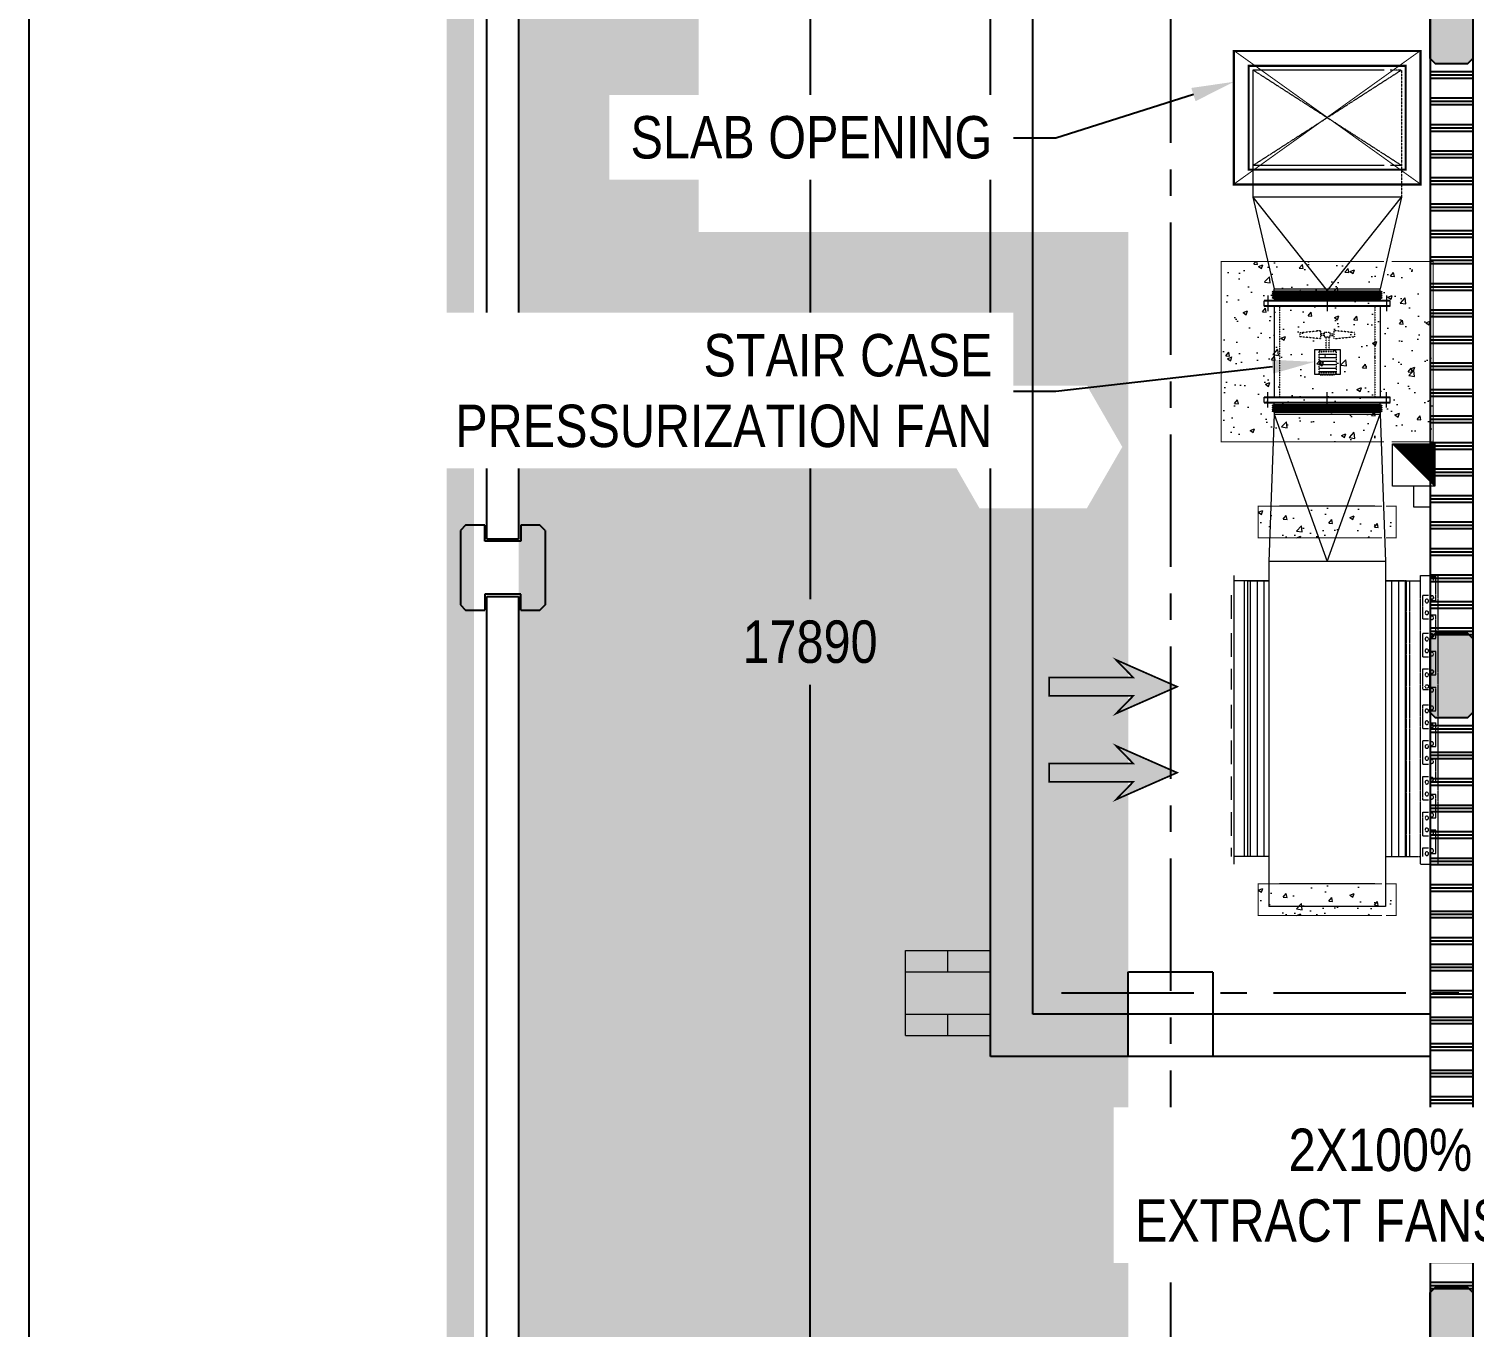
# Model space of a CAD drawing. Header units: metres. Extents: x 841183 to 1048542, y 259326 to 317714.
# Drawn here: x 992666 to 999481, y 299606 to 305730 of the extents above; entities that cross this region are included whole.
import ezdxf
from ezdxf import colors
from ezdxf.entities.mleader import LeaderData, LeaderLine
from ezdxf.enums import TextEntityAlignment as Align
from ezdxf.math import Vec2, Vec3

# ---------------------------------------------------------------- set-up
doc = ezdxf.new("R2010")
doc.units = ezdxf.units.M
doc.header["$PDMODE"] = 34
for name, pattern in [('( Hidden )', [0.375, 0.25, -0.125]), ('1', [0, 0, 0]), ('HIDDEN', [0.375, 0.25, -0.125]), ('HIDDEN2', [0.1875, 0.125, -0.0625]), ('VILLA AXIS$0$CENTER', [2, 1.25, -0.25, 0.25, -0.25])]:
    doc.linetypes.add(name, pattern=pattern)
for name, color, linetype, lineweight in [('0_ ISOLATOR', 142, 'Continuous', 0), ('0_ARROW', 20, 'Continuous', 0), ('0_FA DUCT', 130, 'Continuous', 0), ('0_FLEXIBLE DUCT', 252, 'Continuous', 0), ('0_FOUNDATION', 7, 'Continuous', 0), ('0_HVAC EQUIPMENT', 142, 'Continuous', 0), ('0_HVAC-OPENING', 126, 'Continuous', 0), ('0_PRESSURIZATION  DUCT', 76, '1', 0), ('0_SANDTRAP LOUVER', 252, '1', 0), ('TIP - WALL2', 8, 'Continuous', 5)]:
    doc.layers.add(name, color=color, linetype=linetype, lineweight=lineweight)
for name, color, linetype, transparency in [('A-AXIS DIMENSION', 252, 'Continuous', 0.6), ('A-REFLECT DOWN', 252, 'Continuous', 0.6), ('G-HATCH', 253, 'Continuous', 0.6)]:
    doc.layers.add(name, color=color, linetype=linetype, transparency=transparency)
for name, color, linetype in [('A-AXIS LINE', 253, 'Continuous'), ('A-WALL-1', 252, 'Continuous'), ('F-PLOT LIMITS - Zoom', 1, 'Continuous'), ('G-COL', 252, 'Continuous'), ('INTEC -CLUSTRA', 8, 'Continuous'), ('INTEC -HATCH-WALL', 252, 'Continuous'), ('PRE CAST WALL', 252, 'Continuous')]:
    doc.layers.add(name, color=color, linetype=linetype)
doc.styles.add('romans', font='romans.shx', dxfattribs={"width": 0.85})
doc.styles.get("Standard").update_dxf_attribs({"font": 'ARIALN.TTF'})
doc.dimstyles.new('DIM-100', dxfattribs={"dimtxt": 200, "dimasz": 100, "dimexe": 50, "dimexo": 75, "dimgap": 50, "dimtad": 1, "dimdec": 0, "dimrnd": 5, "dimzin": 9, "dimdsep": 46, "dimtxsty": 'romans', "dimblk1": 'D-oblique', "dimblk2": 'D-oblique', "dimsah": 1, "dimcen": 100, "dimdle": 100, "dimclrd": 256, "dimclre": 256, "dimclrt": 131, "dimadec": 0, "dimazin": 0, "dimtfac": 1, "dimtdec": 0, "dimtofl": 0, "dimtmove": 2, "dimatfit": 3, "dimldrblk": 'OBLIQUE', "dimfxl": 100, "dimfxlon": 1, "dimtfillclr": 256, "dimtolj": 1, "dimtzin": 0, "dimarcsym": 0})
doc.dimstyles.get("Standard").update_dxf_attribs({"dimtxt": 200, "dimasz": 150, "dimexe": 150, "dimexo": 150, "dimgap": 100, "dimtad": 0, "dimtih": 1, "dimtoh": 1, "dimdec": 0, "dimzin": 0, "dimdsep": 46, "dimtxsty": 'Standard', "dimcen": 0.09, "dimadec": 0, "dimazin": 0, "dimtfac": 1, "dimtdec": 0, "dimtofl": 0, "dimtmove": 0, "dimatfit": 3, "dimfxl": 1, "dimtolj": 1, "dimtzin": 0, "dimarcsym": 0})

# ---------------------------------------------------------------- blocks, each defined once
blk = doc.blocks.new('*D103')
at = {"color": 0, "lineweight": -2, "transparency": 16777216}
for p, q in [((999324.9, 311783.9), (996199.6, 311783.9)), ((996349.6, 311633.9), (996349.6, 303040)), ((996349.6, 294042), (996349.6, 302635.8)), ((999326.2, 293892), (996199.6, 293892))]:
    blk.add_line(p, q, dxfattribs=at)
at = {"color": 0, "transparency": 16777216}
for points in [[(996324.6, 311633.9), (996374.6, 311633.9), (996349.6, 311783.9)], [(996324.6, 294042), (996374.6, 294042), (996349.6, 293892)]]:
    blk.add_solid(points, dxfattribs=at)
at = {"layer": 'Defpoints', "color": 0, "transparency": 16777216}
for p in [(999474.9, 311783.9, -68.1), (996349.6, 293892), (999476.2, 293892, 43.7)]:
    blk.add_point(p, dxfattribs=at)
at = {"color": 0, "transparency": 16777216, "insert": (996349.6, 302837.9), "char_height": 200, "attachment_point": 5}
blk.add_mtext('\\A1;17890', dxfattribs=at)
blk = doc.blocks.new('A$C51a5b08a')
at = {"layer": 'G-HATCH'}
h = blk.add_hatch(color=256, dxfattribs=at)
h.dxf.hatch_style = 1
h.paths.add_polyline_path([(-38800.6, -5719.5), (-38825.6, -5744.5), (-38825.6, -6094.5), (-38800.6, -6119.5), (-38650.6, -6119.5), (-38625.6, -6094.5), (-38625.6, -5744.5), (-38650.6, -5719.5)])
h = blk.add_hatch(color=256, dxfattribs=at)
h.dxf.hatch_style = 1
h.paths.add_polyline_path([(-38800.6, -8804.5), (-38825.6, -8829.5), (-38825.6, -9179.5), (-38800.6, -9204.5), (-38650.6, -9204.5), (-38625.6, -9179.5), (-38625.6, -8829.5), (-38650.6, -8804.5)])
h = blk.add_hatch(color=256, dxfattribs=at)
h.dxf.hatch_style = 1
h.paths.add_polyline_path([(-38800.6, -11889.5), (-38825.6, -11914.5), (-38825.6, -12264.5), (-38800.6, -12289.5), (-38650.6, -12289.5), (-38625.6, -12264.5), (-38625.6, -11914.5), (-38650.6, -11889.5)])
at = {"layer": 'INTEC -HATCH-WALL'}
h = blk.add_hatch(dxfattribs=at)
h.set_pattern_fill('PLAST', color=256, scale=500, angle=180, style=0)
h.set_pattern_definition([(180, (-94878.55, 278.69), (-2e-14, -125), []), (180, (-94878.55, 263.07), (-2e-14, -125), []), (180, (-94878.55, 247.44), (-2e-14, -125), [])])
h.paths.add_polyline_path([(-38625.6, -8829.5), (-38825.6, -8829.5), (-38825.6, -6144.5), (-38625.6, -6144.5)])
h = blk.add_hatch(dxfattribs=at)
h.set_pattern_fill('PLAST', color=256, scale=500, angle=180, style=0)
h.set_pattern_definition([(180, (-94878.55, -2806.31), (-2e-14, -125), []), (180, (-94878.55, -2821.93), (-2e-14, -125), []), (180, (-94878.55, -2837.56), (-2e-14, -125), [])])
h.paths.add_polyline_path([(-38625.6, -11914.5), (-38825.6, -11914.5), (-38825.6, -9229.5), (-38625.6, -9229.5)])
at = {"layer": 'A-AXIS LINE', "linetype": 'VILLA AXIS$0$CENTER', "ltscale": 500}
for p, q in [((-40050.6, 5133.1, -106.5), (-40050.6, -22178.3, -125.6)), ((-40565.7, -10501.7, -193.6), (9544.5, -10501.7, -80))]:
    blk.add_line(p, q, dxfattribs=at)
at = {"layer": 'A-WALL-1'}
for p, q in [((-40900.6, -10801.7, -106.5), (-40900.6, -3651.7, -106.5)), ((-38625.6, -3650, -106.5), (-38625.6, -22581.7, -106.5)), ((-40700.6, -10601.7, -106.5), (-40700.6, -3851.7, -106.5)), ((-38825.6, -3851.7, -106.5), (-38825.6, -22781.7, -106.5)), ((-40900.6, -10801.7, -106.5), (-40900.6, -9195.6, -106.5)), ((-40700.6, -10601.7, -106.5), (-40700.6, -9395.6, -106.5)), ((-38825.6, -10601.7, -106.5), (-40700.6, -10601.7, -106.5)), ((-38825.6, -10801.7, -106.5), (-40900.6, -10801.7, -106.5))]:
    blk.add_line(p, q, dxfattribs=at)
at = {"layer": 'A-WALL-1', "linetype": 'Continuous'}
for points, elevation in [([(-38825.6, -6094.5), (-38825.6, -5744.5), (-38800.6, -5719.5), (-38650.6, -5719.5), (-38625.6, -5744.5), (-38625.6, -6094.5), (-38650.6, -6119.5), (-38800.6, -6119.5)], -82.7), ([(-38825.6, -9179.5), (-38825.6, -8829.5), (-38800.6, -8804.5), (-38650.6, -8804.5), (-38625.6, -8829.5), (-38625.6, -9179.5), (-38650.6, -9204.5), (-38800.6, -9204.5)], -82.7), ([(-38825.6, -12264.5), (-38825.6, -11914.5), (-38800.6, -11889.5), (-38650.6, -11889.5), (-38625.6, -11914.5), (-38625.6, -12264.5), (-38650.6, -12289.5), (-38800.6, -12289.5)], -106.5)]:
    blk.add_lwpolyline(points, close=True, dxfattribs=dict(at, elevation=elevation))
at = {"layer": 'G-COL', "color": 8, "linetype": 'HIDDEN2', "ltscale": 6, "elevation": -106.5}
blk.add_lwpolyline([(-40250.6, -10401.7), (-39850.6, -10401.7), (-39850.6, -10801.7), (-40250.6, -10801.7)], close=True, dxfattribs=at)
at = {"layer": 'INTEC -CLUSTRA'}
for p, q in [((-38825.6, -6094.5, -82.7), (-38825.6, -8829.5, -82.7)), ((-38625.6, -6094.5, -82.7), (-38625.6, -8829.5, -82.7)), ((-38825.6, -9179.5, -82.7), (-38825.6, -11914.5, -82.7)), ((-38625.6, -9179.5, -82.7), (-38625.6, -11914.5, -82.7))]:
    blk.add_line(p, q, dxfattribs=at)
at = {"layer": 'TIP - WALL2'}
for p, q in [((-41300.6, -10301.7, -106.5), (-40900.6, -10301.7, -106.5)), ((-41300.6, -10401.7, -106.5), (-41300.6, -10301.7, -106.5)), ((-41100.6, -10401.7, -106.5), (-41100.6, -10301.7, -106.5)), ((-41300.6, -10401.7, -106.5), (-40900.6, -10401.7, -106.5)), ((-41300.6, -10601.7, -106.5), (-41300.6, -10401.7, -106.5)), ((-41300.6, -10601.7, -106.5), (-40900.6, -10601.7, -106.5)), ((-41300.6, -10701.7, -106.5), (-41300.6, -10601.7, -106.5)), ((-41100.6, -10701.7, -106.5), (-41100.6, -10601.7, -106.5)), ((-41300.6, -10701.7, -106.5), (-40900.6, -10701.7, -106.5))]:
    blk.add_line(p, q, dxfattribs=at)
at = {"color": 252, "style": 'romans', "width": 0.8}
blk.add_attdef('RD01', text='', height=225, dxfattribs=at).set_placement((-31176.6, -17501.4, -38.4), align=Align.MIDDLE_CENTER)
blk = doc.blocks.new('0_ISOLATOR')
at = {"layer": '0_ ISOLATOR'}
h = blk.add_hatch(dxfattribs=at)
h.set_pattern_fill('ANSI31')
h.set_pattern_definition([(45, (0, 0), (-0.08838835, 0.08838835), [])])
h.paths.add_polyline_path([(-100, 100), (100, -100), (100, 100)])
at = {"layer": '0_ ISOLATOR', "color": 7}
for p, q in [((-198, 0), (-198, 83)), ((-100, 100), (100, -100)), ((-100, 0), (-198, 0))]:
    blk.add_line(p, q, dxfattribs=at)
blk.add_lwpolyline([(-100, -100), (100, -100), (100, 100), (-100, 100)], close=True, dxfattribs=at)
blk = doc.blocks.new('*U138')
at = {"layer": '0_FLEXIBLE DUCT'}
for p, q in [((-397, 125), (-422, 112)), ((-397, 100), (-422, 112)), ((978, 112), (-422, 112)), ((-397, 100), (-422, 88)), ((-397, 75), (-422, 88)), ((978, 88), (-422, 88)), ((-397, 75), (-422, 62)), ((-397, 50), (-422, 62)), ((978, 62), (-422, 62)), ((-397, 50), (-422, 38)), ((-397, 25), (-422, 38)), ((978, 38), (-422, 38)), ((-397, 125), (-397, 150)), ((953, 150), (-397, 150)), ((953, 125), (-397, 125)), ((953, 100), (-397, 100)), ((953, 75), (-397, 75)), ((953, 50), (-397, 50)), ((953, 25), (-397, 25)), ((-397, 25), (-397, 0)), ((953, 0), (-397, 0)), ((953, 125), (953, 150)), ((953, 125), (978, 112)), ((953, 100), (978, 112)), ((953, 100), (978, 88)), ((953, 75), (978, 88)), ((953, 75), (978, 62)), ((953, 50), (978, 62)), ((953, 50), (978, 38)), ((953, 25), (978, 38)), ((953, 25), (953, 0))]:
    blk.add_line(p, q, dxfattribs=at)
blk = doc.blocks.new('SPF-01 & 02')
at = {"layer": '0_HVAC EQUIPMENT', "linetype": 'HIDDEN2', "ltscale": 0.5, "extrusion": (0, 0, -1)}
h = blk.add_hatch(dxfattribs=at)
h.set_pattern_fill('LINE', color=8, scale=146.799207, angle=-90, style=0)
h.set_pattern_definition([(180, (-548345.984, -1854222.005), (-7e-15, 16.51491084), [])])
h.paths.add_polyline_path([(38.1, -241.5), (-41.7, -241.5), (-41.7, -339.8), (38.1, -339.8)])
at = {"layer": '0_HVAC EQUIPMENT', "lineweight": -3, "extrusion": (0, 0, -1)}
for p, q in [((297.5, 0), (-297.5, 0)), ((297.5, -25), (-297.5, -25)), ((-297.5, -455), (297.5, -455)), ((-297.5, -480), (297.5, -480))]:
    blk.add_line(p, q, dxfattribs=at)
at = {"layer": '0_HVAC EQUIPMENT', "color": 8}
for p, q in [((-280, 24.3), (-280, -48.7)), ((0, 24.3), (0, -48.7)), ((280, 24.3), (280, -48.7)), ((-280, -504.3), (-280, -431.3)), ((0, -504.3), (0, -431.3)), ((280, -504.3), (280, -431.3))]:
    blk.add_line(p, q, dxfattribs=at)
at = {"layer": '0_HVAC EQUIPMENT'}
for p, q in [((297.5, -25), (297.5, 0)), ((-297.5, -25), (-297.5, 0)), ((-250, -25), (-250, -455)), ((250, -25), (250, -455)), ((-297.5, -480), (-297.5, -455)), ((297.5, -480), (297.5, -455))]:
    blk.add_line(p, q, dxfattribs=at)
at = {"layer": '0_HVAC EQUIPMENT', "color": 8, "linetype": 'HIDDEN2', "ltscale": 0.6}
for p, q in [((-225, -25), (-225, -455)), ((225, -25), (225, -455))]:
    blk.add_line(p, q, dxfattribs=at)
at = {"layer": '0_HVAC EQUIPMENT', "color": 8, "linetype": 'HIDDEN2', "ltscale": 0.6, "extrusion": (0, 0, -1)}
for p, q in [((-128.8, -150.4), (-32, -140.8)), ((-128.8, -150.4), (-128.8, -169.5)), ((-32, -179.1), (-128.8, -169.5)), ((-32, -140.8), (-32, -179.1)), ((-14.7, -156.5), (-32, -156.5)), ((-14.7, -163.4), (-32, -163.4)), ((-14.7, -150.1), (-14.7, -169.8)), ((14.7, -150.1), (-14.7, -150.1)), ((-14.7, -169.8), (14.7, -169.8)), ((-5.3, -231), (-5.3, -169.8)), ((8.9, -231), (8.9, -169.8)), ((14.7, -169.8), (14.7, -150.1)), ((14.7, -156.5), (32, -156.5)), ((14.7, -163.4), (32, -163.4)), ((128.7, -150.4), (32, -140.8)), ((32, -140.8), (32, -179.1)), ((32, -179.1), (128.7, -169.5)), ((128.7, -150.4), (128.7, -169.5)), ((41.7, -241.5), (-38.1, -241.5)), ((41.7, -339.8), (-38.1, -339.8))]:
    blk.add_line(p, q, dxfattribs=at)
at = {"layer": '0_HVAC EQUIPMENT', "color": 8, "linetype": 'HIDDEN2', "ltscale": 0.5, "extrusion": (0, 0, -1)}
for p, q in [((-38.1, -339.8), (-38.1, -241.5)), ((-27.6, -231), (31.2, -231)), ((41.7, -241.5), (41.7, -339.8)), ((31.2, -350.3), (-27.6, -350.3))]:
    blk.add_line(p, q, dxfattribs=at)
at = {"layer": '0_HVAC EQUIPMENT', "color": 7}
blk.add_lwpolyline([(-59.4, -230.8), (-59.4, -345.8), (63.1, -345.8), (63.1, -230.8)], close=True, dxfattribs=at)
at = {"layer": '0_HVAC EQUIPMENT', "color": 8, "linetype": 'HIDDEN2', "ltscale": 0.5, "extrusion": (0, 0, -1)}
for centre, major_axis, start_param, end_param in [((-27.6, -241.5), (-7.42, 7.42), 5.497787, 7.068583), ((31.2, -241.5), (7.42, 7.42), -0.785398, 0.785398), ((-27.6, -339.8), (7.42, 7.42), 2.356194, 3.926991), ((31.2, -339.8), (-7.42, 7.42), 2.356194, 3.926991)]:
    blk.add_ellipse(centre, major_axis=major_axis, ratio=1, start_param=start_param, end_param=end_param, dxfattribs=at)
blk = doc.blocks.new('*U139')
at = {"layer": '0_FLEXIBLE DUCT'}
for p, q in [((-397, 125), (-422, 112)), ((-397, 100), (-422, 112)), ((978, 112), (-422, 112)), ((-397, 100), (-422, 88)), ((-397, 75), (-422, 88)), ((978, 88), (-422, 88)), ((-397, 75), (-422, 62)), ((-397, 50), (-422, 62)), ((978, 62), (-422, 62)), ((-397, 50), (-422, 38)), ((-397, 25), (-422, 38)), ((978, 38), (-422, 38)), ((-397, 125), (-397, 150)), ((953, 150), (-397, 150)), ((953, 125), (-397, 125)), ((953, 100), (-397, 100)), ((953, 75), (-397, 75)), ((953, 50), (-397, 50)), ((953, 25), (-397, 25)), ((-397, 25), (-397, 0)), ((953, 0), (-397, 0)), ((953, 125), (953, 150)), ((953, 125), (978, 112)), ((953, 100), (978, 112)), ((953, 100), (978, 88)), ((953, 75), (978, 88)), ((953, 75), (978, 62)), ((953, 50), (978, 62)), ((953, 50), (978, 38)), ((953, 25), (978, 38)), ((953, 25), (953, 0))]:
    blk.add_line(p, q, dxfattribs=at)
blk = doc.blocks.new('0-ARROW-3')
at = {"layer": '0_ARROW', "true_color": 0xc8c8c8}
h = blk.add_hatch(dxfattribs=at)
h.set_pattern_fill('ANSI31', color=9)
h.set_pattern_definition([(45, (-4415, 43046), (-0.08838834765, 0.08838834765), [])])
h.paths.add_polyline_path([(-512, -108), (-711, -313), (0, 0), (-711, 313), (-512, 108), (-1490, 108), (-1490, -108)])
at = {"layer": '0_ARROW', "const_width": 20}
blk.add_lwpolyline([(-1490, -108), (-512, -108), (-711, -313), (0, 0), (-711, 313), (-512, 108), (-1490, 108)], close=True, dxfattribs=at)
blk = doc.blocks.new('D-oblique')
for p, q in [((0, -1), (0, 1)), ((-0.707, -0.707), (0.707, 0.707)), ((-1, 0), (0.647, 0))]:
    blk.add_line(p, q)
blk = doc.blocks.new('*D284')
at = {"layer": 'A-AXIS DIMENSION', "lineweight": -2, "transparency": 16777216}
for p, q in [((-45334.8, 300), (-45634.8, 300)), ((-45434.8, 50), (-45434.8, -49450)), ((-45334.8, -49700), (-45634.8, -49700))]:
    blk.add_line(p, q, dxfattribs=at)
at = {"layer": 'Defpoints', "color": 0, "transparency": 16777216}
for p in [(-44732, 300), (-45434.8, -49700), (-44732, -49700)]:
    blk.add_point(p, dxfattribs=at)
at = {"layer": 'A-AXIS DIMENSION', "lineweight": -2, "transparency": 16777216, "xscale": 250, "yscale": 250, "zscale": 250}
for p, rotation in [((-45434.8, 300), 90), ((-45434.8, -49700), 270)]:
    blk.add_blockref('D-oblique', p, dxfattribs=dict(at, rotation=rotation))
at = {"layer": 'A-AXIS DIMENSION', "color": 252, "transparency": 16777216, "insert": (-45734.8, -24700), "char_height": 500, "attachment_point": 5, "rotation": 90, "style": 'romans'}
blk.add_mtext('\\A1;50000', dxfattribs=at)
blk = doc.blocks.new('_OBLIQUE')
at = {"color": 0, "linetype": 'ByBlock'}
blk.add_line((-0.5, -0.5), (0.5, 0.5), dxfattribs=at)
blk = doc.blocks.new('A$C56b1935b')
at = {"layer": 'A-WALL-1', "color": 252}
for p, q in [((-5199.4, -8595.9, 0), (-5224.4, -8620.9, 0)), ((-5224.4, -8620.9, 0), (-5224.4, -8970.9, 0)), ((-5109.4, -8595.9, 0), (-5199.4, -8595.9, 0)), ((-5109.4, -8670.9, 0), (-5109.4, -8595.9, 0)), ((-4849.4, -8595.9, 0), (-4939.4, -8595.9, 0)), ((-4939.4, -8595.9, 0), (-4939.4, -8670.9, 0)), ((-4824.4, -8620.9, 0), (-4849.4, -8595.9, 0)), ((-4824.4, -8620.9, 0), (-4824.4, -8970.9, 0)), ((-4939.4, -8670.9, 0), (-5109.4, -8670.9, 0)), ((-4939.4, -8920.9, 0), (-5109.4, -8920.9, 0)), ((-5109.4, -8920.9, 0), (-5109.4, -8995.9, 0)), ((-4939.4, -8995.9, 0), (-4939.4, -8920.9, 0)), ((-5224.4, -8970.9, 0), (-5199.4, -8995.9, 0)), ((-5199.4, -8995.9, 0), (-5109.4, -8995.9, 0)), ((-4939.4, -8995.9, 0), (-4849.4, -8995.9, 0)), ((-4849.4, -8995.9, 0), (-4824.4, -8970.9, 0)), ((-4824.4, -8970.9, 0), (-4849.4, -8995.9, 0))]:
    blk.add_line(p, q, dxfattribs=at)
at = {"layer": 'PRE CAST WALL', "color": 252}
for p, q in [((-5099.4, -8660.9, -41.6), (-5099.4, -4930.9, -41.6)), ((-4949.4, -4930.9, -41.6), (-4949.4, -8660.9, -41.6)), ((-4949.4, -8660.9, -41.6), (-5099.4, -8660.9, -41.6)), ((-5099.4, -12660.9, -41.6), (-5099.4, -8930.9, -41.6)), ((-5099.4, -8930.9, -41.6), (-4949.4, -8930.9, -41.6)), ((-4949.4, -8930.9, -41.6), (-4949.4, -12660.9, -41.6))]:
    blk.add_line(p, q, dxfattribs=at)
blk = doc.blocks.new('A$C10b3fa2f')
at = {"layer": 'F-PLOT LIMITS - Zoom', "color": 252, "linetype": 'HIDDEN2', "ltscale": 2500, "elevation": 74}
blk.add_lwpolyline([(-43400, 300, 100, 75, 0), (6600, 300, 128.5, 128.5, 0), (6600.1, -49700, 128.5, 128.5, 0), (-43400, -49700, 128.5, 128.5, 0)], format="xyseb", close=True, dxfattribs=at)
at = {"layer": 'A-AXIS DIMENSION', "color": 252}
dim = blk.add_linear_dim(base=(-45434.8, -49700, 74), p1=(-44732, 300, 74), p2=(-44732, -49700, 74), angle=90, dimstyle='DIM-100', override={"dimtxt": 500, "dimasz": 250, "dimexe": 200, "dimexo": 200, "dimrnd": 100, "dimdle": 200, "dimclrt": 252}, dxfattribs=at)
dim.commit()
dim.dimension.update_dxf_attribs({"geometry": '*D284', "text_midpoint": (-45734.8, -24700, 74)})
blk.add_blockref('A$C56b1935b', (-38175.6, 300, 6), dxfattribs=at)
at = {"layer": 'A-REFLECT DOWN'}
h = blk.add_hatch(dxfattribs=at)
h.set_pattern_fill('AR-HBONE', color=256, scale=75, style=0)
h.set_pattern_definition([(45, (-872853.3, -501345.44), (0, 424.26407), [900, -300]), (135, (-872641.16, -501133.3), (3e-14, 424.26407), [900, -300])])
h.paths.add_polyline_path([(-40951.9, -7637.1), (-40445.1, -7637.1), (-40278.2, -7926.1), (-40445.1, -8215.1), (-40951.9, -8215.1), (-41118.8, -7926.1)])
edge = h.paths.add_edge_path()
edge.add_line((-40250.6, -6912.7), (-42275.6, -6912.7))
edge.add_line((-42275.6, -6912.7), (-42275.6, -105.8))
edge.add_line((-42275.6, -105.8), (-42275.6, 38.9))
edge.add_line((-42275.6, 38.9), (-43125, 38.9))
edge.add_line((-43125, 38.9), (-43125, -30517.1))
edge.add_line((-43125, -30517.1), (-43000, -30517.1))
edge.add_line((-43000, -30517.1), (-43000, -32386.1))
edge.add_line((-43000, -32386.1), (-6450, -32386.1))
edge.add_arc((-6450, -25886.1), 6500, 270, 360)
edge.add_line((50, -25886.1), (50, -22117.5))
edge.add_line((50, -22117.5), (-3025.4, -22117.5))
edge.add_line((-3025.4, -22117.5), (-3025.4, -31367.5))
edge.add_line((-3025.4, -31367.5), (-37875.6, -31367.3))
edge.add_line((-37875.6, -31367.3), (-37875.6, -22117.5))
edge.add_line((-37875.6, -22117.5), (-40250.6, -22117.5))
edge.add_line((-40250.6, -22117.5), (-40250.6, -6912.7))

msp = doc.modelspace()

# ---------------------------------------------------------------- block references
at = {"color": 2}
msp.add_blockref('A$C10b3fa2f', (1038100.4, 311684, -216), dxfattribs=at)

# ---------------------------------------------------------------- next in the draw order: hatches: boundary and pattern name
at = {"layer": '0_FOUNDATION'}
h = msp.add_hatch(dxfattribs=at)
h.set_pattern_fill('AR-CONC', color=8, scale=30)
h.set_pattern_definition([(50, (1017.9, 913.27), (215.178055, -18.82564), [22.5, -247.5]), (355, (1017.9, 913.27), (-41.6254, 225.65764), [18, -198]), (100.451444, (1035.83, 911.7), (173.552654, 206.831997), [19.122058, -210.342634]), (46.1842, (1017.9, 973.27), (320.1724, -49.655784), [33.75, -371.25]), (96.635635, (1044.58, 969.14), (280.39858, 292.23558), [28.6831, -315.51413]), (351.184164, (1017.9, 973.27), (280.39858, 292.23558), [27, -297]), (21, (1047.9, 958.27), (179.072116, -120.785667), [22.5, -247.5]), (326, (1047.9, 958.27), (72.9946, 217.545014), [18, -198]), (71.451445, (1062.82, 948.2), (252.066713, 96.759346), [19.122057, -210.342634]), (37.5, (1017.9, 913.274), (3.6479566, 99.868156), [0, -195.6, 0, -201, 0, -198.75]), (7.5, (1017.9, 913.27), (78.920861, 118.323514), [0, -114.6, 0, -191.1, 0, -75.75]), (327.5, (951, 913.27), (160.146731, -6.7664615), [0, -75, 0, -234, 0, -310.5]), (317.5, (921, 913.27), (174.95585, 30.031495), [0, -97.5, 0, -155.4, 0, -220.5])])
h.paths.add_polyline_path([(998288.3, 304632.4), (999288.3, 304632.4), (999288.3, 303782.4), (998288.3, 303782.4)])
h = msp.add_hatch(dxfattribs=at)
h.set_pattern_fill('AR-CONC', color=8, scale=30)
h.set_pattern_definition([(50, (88.4, 913.27), (215.178055, -18.82564), [22.5, -247.5]), (355, (88.4, 913.27), (-41.6254, 225.65764), [18, -198]), (100.451444, (106.33, 911.7), (173.552654, 206.831997), [19.122058, -210.342634]), (46.1842, (88.4, 973.27), (320.1724, -49.655784), [33.75, -371.25]), (96.635635, (115.08, 969.14), (280.39858, 292.23558), [28.6831, -315.51413]), (351.184164, (88.4, 973.27), (280.39858, 292.23558), [27, -297]), (21, (118.4, 958.27), (179.072116, -120.785667), [22.5, -247.5]), (326, (118.4, 958.27), (72.9946, 217.545014), [18, -198]), (71.451445, (133.32, 948.2), (252.066713, 96.759346), [19.122057, -210.342634]), (37.5, (88.4, 913.274), (3.6479566, 99.868156), [0, -195.6, 0, -201, 0, -198.75]), (7.5, (88.4, 913.27), (78.920861, 118.323514), [0, -114.6, 0, -191.1, 0, -75.75]), (327.5, (21.5, 913.27), (160.146731, -6.7664615), [0, -75, 0, -234, 0, -310.5]), (317.5, (-8.5, 913.27), (174.95585, 30.031495), [0, -97.5, 0, -155.4, 0, -220.5])])
h.paths.add_polyline_path([(998463.3, 303479), (998463.3, 303329), (998339.4, 303329), (998339.4, 303479)], flags=17)
h.paths.add_polyline_path([(998339.4, 303479), (998339.4, 303329), (999088.3, 303329), (999088.3, 303479)])
h.paths.add_polyline_path([(999088.3, 303479), (999088.3, 303329), (999113.3, 303329), (999113.3, 303479)])

# ---------------------------------------------------------------- next in the draw order: linework, layer by layer
at = {"layer": '0_FOUNDATION', "const_width": 5}
for points, elevation in [([(999056.4, 304632.4), (998288.3, 304632.4), (998288.3, 303782.4), (999056.4, 303782.4)], -397.6), ([(999046.9, 303479), (998463.3, 303479), (998463.3, 303329), (999046.9, 303329)], -215.1)]:
    msp.add_lwpolyline(points, dxfattribs=dict(at, elevation=elevation))
at = {"layer": '0_FOUNDATION', "linetype": '( Hidden )', "ltscale": 2.5, "const_width": 5}
for points, elevation in [([(999092.4, 303782.4), (999288.3, 303782.4), (999288.3, 304632.4), (999092.4, 304632.4)], -397.6), ([(999065.9, 303329), (999113.3, 303329), (999113.3, 303479), (999065.9, 303479)], -215.1)]:
    msp.add_lwpolyline(points, dxfattribs=dict(at, elevation=elevation))
at = {"layer": '0_HVAC-OPENING', "linetype": '( Hidden )', "ltscale": 100, "const_width": 5, "elevation": -215.1}
msp.add_lwpolyline([(998348.3, 304997.5), (999228.3, 304997.5), (999228.3, 305627.5), (998348.3, 305627.5)], close=True, dxfattribs=at)
for points in [[(998348.3, 304997.5), (999228.3, 305627.5)], [(999228.3, 304997.5), (998348.3, 305627.5)]]:
    msp.add_lwpolyline(points, dxfattribs=at)
at = {"layer": '0_PRESSURIZATION  DUCT', "linetype": 'HIDDEN', "ltscale": 7}
for p, q in [((999138.3, 305085.7, -215.1), (998438.3, 305535.7, -215.1)), ((998438.3, 305085.7, -215.1), (999138.3, 305535.7, -215.1)), ((999057.4, 305085.7, -215.1), (998438.3, 305085.7, -215.1))]:
    msp.add_line(p, q, dxfattribs=at)
at = {"layer": '0_PRESSURIZATION  DUCT'}
for p, q in [((998438.3, 305535.7, -215.1), (998438.3, 304935.7, -215.1)), ((999057.4, 305535.7, -215.1), (998438.3, 305535.7, -215.1)), ((998438.3, 304935.7, -215.1), (998538.3, 304503, -397.6)), ((999138.3, 304935.7, -215.1), (998438.3, 304935.7, -215.1)), ((998438.3, 304935.7, -215.1), (998788.3, 304493.7, -397.6)), ((998788.3, 304493.7, -397.6), (999138.3, 304935.7, -215.1)), ((999138.3, 304935.7, -215.1), (999038.3, 304502.9, -397.6)), ((998538.3, 303911.8, -397.6), (998513.4, 303217.1, -397.6)), ((998538.3, 303911.8, -397.6), (998788.4, 303217.1, -397.6)), ((998788.4, 303217.1, -397.6), (999038.3, 303911.8, -397.6)), ((999038.3, 303911.8, -397.6), (999063.4, 303217.1, -397.6)), ((999013.3, 303479, -215.1), (998563.3, 303479, -215.1)), ((999063.4, 303217.1, -397.6), (998513.4, 303217.1, -397.6))]:
    msp.add_line(p, q, dxfattribs=at)
at = {"layer": '0_PRESSURIZATION  DUCT', "linetype": '( Hidden )'}
msp.add_line((999138.3, 305535.7, -215.1), (999085.9, 305535.7, -215.1), dxfattribs=at)
at = {"layer": '0_PRESSURIZATION  DUCT', "linetype": '( Hidden )', "ltscale": 2}
msp.add_line((999138.3, 305535.7, -215.1), (999138.3, 304935.7, -215.1), dxfattribs=at)
at = {"layer": '0_PRESSURIZATION  DUCT', "linetype": '( Hidden )', "ltscale": 7}
msp.add_line((999138.3, 305085.7, -215.1), (999085.9, 305085.7, -215.1), dxfattribs=at)
at = {"layer": '0_PRESSURIZATION  DUCT', "const_width": 10, "elevation": -215.1}
for points in [[(999057.4, 305625.7), (998348.3, 305625.7), (998348.3, 304995.7), (999057.4, 304995.7)], [(998438.3, 304995.7), (999228.3, 304995.7), (999228.3, 305625.7), (999057.4, 305625.7)], [(999057.4, 305555.7), (998418.3, 305555.7), (998418.3, 305065.7), (999057.4, 305065.7)], [(998443.5, 305065.7), (999158.3, 305065.7), (999158.3, 305555.7), (999057.4, 305555.7)]]:
    msp.add_lwpolyline(points, dxfattribs=at)
at = {"layer": '0_SANDTRAP LOUVER', "color": 7}
for p, q in [((998349, 302679, -397.6), (998349, 303151.2, -397.6)), ((998513.4, 303126.1, -397.6), (998349, 303126.1, -397.6))]:
    msp.add_line(p, q, dxfattribs=at)
at = {"layer": '0_SANDTRAP LOUVER', "color": 7, "linetype": '( Hidden )', "ltscale": 2.5}
for p, q in [((999063.4, 303126.1, -397.6), (999227.7, 303126.1, -397.6)), ((999227.7, 303151.2, -397.6), (999312.5, 303151.2, -397.6)), ((999227.7, 302679, -397.6), (999227.7, 303151.2, -397.6)), ((999312.5, 302679, -397.6), (999312.5, 303151.2, -397.6))]:
    msp.add_line(p, q, dxfattribs=at)
at = {"layer": '0_SANDTRAP LOUVER', "linetype": '( Hidden )', "ltscale": 2.5, "extrusion": (1.47393e-32, -3.15544e-33, -1)}
for p, q in [((999273.5, 303145.4, -397.6), (999301.4, 303145.4, -397.6)), ((999301.4, 303033.8, -397.6), (999301.4, 303145.4, -397.6)), ((999238.9, 303059.1, -397.6), (999266.8, 303059.1, -397.6)), ((999238.9, 302947.5, -397.6), (999238.9, 303059.1, -397.6)), ((999273.5, 303033.8, -397.6), (999301.4, 303033.8, -397.6)), ((999273.5, 302965.9, -397.6), (999301.4, 302965.9, -397.6)), ((999301.4, 302854.3, -397.6), (999301.4, 302965.9, -397.6)), ((999238.9, 302947.5, -397.6), (999266.8, 302947.5, -397.6)), ((999238.9, 302879.6, -397.6), (999266.8, 302879.6, -397.6)), ((999238.9, 302768, -397.6), (999238.9, 302879.6, -397.6)), ((999273.5, 302854.3, -397.6), (999301.4, 302854.3, -397.6)), ((999238.9, 302768, -397.6), (999266.8, 302768, -397.6)), ((999273.5, 302794.9, -397.6), (999301.4, 302794.9, -397.6)), ((999301.4, 302683.3, -397.6), (999301.4, 302794.9, -397.6)), ((999238.9, 302711.2, -397.6), (999266.8, 302711.2, -397.6)), ((999273.5, 302683.3, -397.6), (999301.4, 302683.3, -397.6)), ((999273.5, 302624.4, -397.6), (999301.4, 302624.4, -397.6)), ((999301.4, 302512.9, -397.6), (999301.4, 302624.4, -397.6)), ((999238.9, 302429.2, -397.6), (999238.9, 302540.7, -397.6)), ((999238.9, 302540.7, -397.6), (999266.8, 302540.7, -397.6)), ((999273.5, 302512.9, -397.6), (999301.4, 302512.9, -397.6)), ((999238.9, 302429.2, -397.6), (999266.8, 302429.2, -397.6)), ((999273.5, 302456, -397.6), (999301.4, 302456, -397.6)), ((999301.4, 302344.5, -397.6), (999301.4, 302456, -397.6)), ((999238.9, 302372.4, -397.6), (999266.8, 302372.4, -397.6)), ((999273.5, 302344.5, -397.6), (999301.4, 302344.5, -397.6))]:
    msp.add_line(p, q, dxfattribs=at)
at = {"layer": '0_SANDTRAP LOUVER', "extrusion": (-1.47393e-32, -3.15544e-33, -1)}
for p, q in [((998337.8, 302947.5, -397.6), (998337.8, 303059.1, -397.6)), ((998337.8, 302768, -397.6), (998337.8, 302879.6, -397.6)), ((998337.8, 302429.2, -397.6), (998337.8, 302540.7, -397.6))]:
    msp.add_line(p, q, dxfattribs=at)
at = {"layer": '0_SANDTRAP LOUVER', "linetype": '( Hidden )', "ltscale": 2.5}
for p, q in [((999273.5, 303033.8, -397.6), (999301.4, 303033.8, -397.6)), ((999273.5, 302854.3, -397.6), (999301.4, 302854.3, -397.6)), ((999238.9, 302613.6, -397.6), (999238.9, 302711.2, -397.6)), ((999273.5, 302683.3, -397.6), (999301.4, 302683.3, -397.6)), ((999301.4, 302683.3, -397.6), (999301.4, 302711.2, -397.6)), ((999238.9, 302613.6, -397.6), (999266.8, 302613.6, -397.6))]:
    msp.add_line(p, q, dxfattribs=at)
at = {"layer": '0_SANDTRAP LOUVER'}
msp.add_line((998337.8, 302613.6, -397.6), (998337.8, 302711.2, -397.6), dxfattribs=at)
at = {"layer": '0_SANDTRAP LOUVER', "linetype": '( Hidden )', "ltscale": 2.5, "extrusion": (1.47393e-32, -3.15544e-33, -1)}
for centre in [(-999281.8, 303131.4, 397.6), (-999258.4, 303031.2, 397.6), (-999281.8, 303047.8, 397.6), (-999258.4, 302975.4, 397.6), (-999281.8, 302951.9, 397.6), (-999258.4, 302851.7, 397.6), (-999281.8, 302868.3, 397.6), (-999258.4, 302795.9, 397.6), (-999281.8, 302780.9, 397.6), (-999258.4, 302683.3, 397.6), (-999258.4, 302683.3, 397.6), (-999281.8, 302697.3, 397.6), (-999281.8, 302610.5, 397.6), (-999258.4, 302512.9, 397.6), (-999281.8, 302526.8, 397.6), (-999258.4, 302457.1, 397.6), (-999281.8, 302442.1, 397.6), (-999281.8, 302358.4, 397.6)]:
    msp.add_circle(centre, 8.37, dxfattribs=at)
at = {"layer": '0_SANDTRAP LOUVER', "linetype": '( Hidden )', "ltscale": 2.5}
for centre in [(999281.8, 303047.8, -397.6), (999281.8, 302868.3, -397.6), (999281.8, 302697.3, -397.6), (999258.4, 302627.6, -397.6)]:
    msp.add_circle(centre, 8.37, dxfattribs=at)

# ---------------------------------------------------------------- next in the draw order: block references
at = {"color": 2}
msp.add_blockref('A$C51a5b08a', (1038100.4, 311683.9, -103.7), dxfattribs=at)
at = {"layer": '0_ ISOLATOR', "color": 2, "xscale": -1, "rotation": 270}
msp.add_blockref('0_ISOLATOR', (999195.8, 303672.8, -397.6), dxfattribs=at)
at = {"layer": '0_ARROW', "xscale": 0.405, "yscale": 0.405, "zscale": 0.405}
msp.add_blockref('0-ARROW-3', (998080.5, 302626.9, -186.4), dxfattribs=at)
at = {"layer": '0_FLEXIBLE DUCT', "color": 2, "yscale": 0.3705526359289384, "zscale": 0.3705526359289384}
for name, p, xscale, rotation in [('*U138', (998891.3, 304502.9, -397.6), 0.3705526359289384, 179.9974628615319), ('*U139', (998891.3, 303911.8, -397.6), -0.3705526359289384, 0.00253713846803727)]:
    msp.add_blockref(name, p, dxfattribs=dict(at, xscale=xscale, rotation=rotation))
at = {"layer": '0_HVAC EQUIPMENT'}
msp.add_blockref('SPF-01 & 02', (998788.3, 304447.4, -397.6), dxfattribs=at)

# ---------------------------------------------------------------- next in the draw order: dimensions: what is measured, and where the dimension line sits
dim = msp.add_linear_dim(base=(996349.6, 293892, -29.9), p1=(999474.9, 311783.9, -97.9), p2=(999476.2, 293892, 13.9), angle=90, text='17890', dimstyle='Standard')
dim.commit()
dim.dimension.update_dxf_attribs({"geometry": '*D103', "text_midpoint": (996349.6, 302837.9, -29.9)})

# ---------------------------------------------------------------- next in the draw order: leaders
ml = msp.add_multileader_mtext('Standard')
ml.set_content('SLAB OPENING', color=256)
ml.set_leader_properties()
ml.build(insert=Vec2(0, 0))
ml.multileader.update_dxf_attribs({"text_left_attachment_type": 2, "text_right_attachment_type": 2, "dogleg_length": 200, "arrow_head_size": 200})
ctx = ml.context
ctx.base_point, ctx.char_height, ctx.arrow_head_size, ctx.landing_gap_size, ctx.plane_origin = Vec3(995427, 305215), 200, 200, 100, Vec3(994240.2, 303152.4)
ctx.left_attachment, ctx.right_attachment, ctx.text_align_type = 2, 2, 2
notes = []
notes.append((ctx, [(0, (1, 1, 0), (997508.9, 305215), (-1, 0), 200, [(0, [(998348.3, 305480.1)], 0, [])])]))
ctx.mtext.insert, ctx.mtext.alignment, ctx.mtext.flow_direction = Vec3(997208.9, 305318.5), 3, 5
ctx.mtext.has_bg_fill, ctx.mtext.bg_color, ctx.mtext.bg_scale_factor, ctx.mtext.bg_transparency, ctx.mtext.use_window_bg_color = 1, -1027028792, 1.5, 0, 1
ml = msp.add_multileader_mtext('Standard')
ml.set_content('2X100% COOLING AIR \\PEXTRACT FANS FOR TOILET', color=256)
ml.set_leader_properties()
ml.build(insert=Vec2(0, 0))
ml.multileader.update_dxf_attribs({"text_left_attachment_type": 2, "text_right_attachment_type": 2, "dogleg_length": 200, "arrow_head_size": 200})
ctx = ml.context
ctx.base_point, ctx.char_height, ctx.arrow_head_size, ctx.landing_gap_size, ctx.plane_origin = Vec3(997803.7, 300270.5), 200, 200, 100, Vec3(998069.4, 298207.8)
ctx.left_attachment, ctx.right_attachment, ctx.text_align_type = 2, 2, 2
notes.append((ctx, [(0, (1, 1, 0), (1001338.2, 300270.5), (-1, 0), 200, [(0, [(1001629.2, 302306.5)], 0, [])])]))
ctx.mtext.insert, ctx.mtext.alignment, ctx.mtext.flow_direction = Vec3(1001038.2, 300542.4), 3, 5
ctx.mtext.has_bg_fill, ctx.mtext.bg_color, ctx.mtext.bg_scale_factor, ctx.mtext.bg_transparency, ctx.mtext.use_window_bg_color = 1, -1027028792, 1.5, 0, 1
for ctx, leaders in notes:
    for number, flags, end, landing, length, lines in leaders:
        leader = LeaderData()
        leader.index, (leader.has_last_leader_line, leader.has_dogleg_vector, leader.attachment_direction) = number, flags
        leader.last_leader_point, leader.dogleg_vector, leader.dogleg_length = Vec3(end), Vec3(landing), length
        for number, points, colour, breaks in lines:
            line = LeaderLine()
            line.index, line.vertices, line.color, line.breaks = number, Vec3.list(points), colors.encode_raw_color(colour), breaks
            leader.lines.append(line)
        ctx.leaders.append(leader)

# ---------------------------------------------------------------- next in the draw order: hatches: boundary and pattern name
at = {"layer": '0_FA DUCT'}
h = msp.add_hatch(dxfattribs=at)
h.set_pattern_fill('ANSI31', color=8, scale=10, angle=45)
h.set_pattern_definition([(90, (1087009.737, 252183.797), (-31.75, 0), [])])
h.paths.add_polyline_path([(998414.2, 303126.1), (998513.4, 303126.1), (998513.4, 301826.1), (998414.2, 301826.1)])
at = {"layer": '0_FA DUCT', "linetype": '( Hidden )', "ltscale": 2.5}
h = msp.add_hatch(dxfattribs=at)
h.set_pattern_fill('ANSI31', color=8, scale=10, angle=45)
h.set_pattern_definition([(90, (1087009.737, 252183.797), (-31.75, 0), [])])
h.paths.add_polyline_path([(999162.5, 303126.1), (999063.4, 303126.1), (999063.4, 301826.1), (999162.5, 301826.1)])
at = {"layer": '0_FOUNDATION'}
h = msp.add_hatch(dxfattribs=at)
h.set_pattern_fill('AR-CONC', color=8, scale=30)
h.set_pattern_definition([(50, (88.4, -868.57), (215.178055, -18.82564), [22.5, -247.5]), (355, (88.4, -868.57), (-41.6254, 225.65764), [18, -198]), (100.451444, (106.33, -870.14), (173.552654, 206.831997), [19.122058, -210.342634]), (46.1842, (88.4, -808.57), (320.1724, -49.655784), [33.75, -371.25]), (96.635635, (115.08, -812.7), (280.39858, 292.23558), [28.6831, -315.51413]), (351.184164, (88.4, -808.57), (280.39858, 292.23558), [27, -297]), (21, (118.4, -823.57), (179.072116, -120.785667), [22.5, -247.5]), (326, (118.4, -823.57), (72.9946, 217.545014), [18, -198]), (71.451445, (133.32, -833.64), (252.066713, 96.759346), [19.122057, -210.342634]), (37.5, (88.4, -868.57), (3.6479566, 99.868156), [0, -195.6, 0, -201, 0, -198.75]), (7.5, (88.4, -868.57), (78.920861, 118.323514), [0, -114.6, 0, -191.1, 0, -75.75]), (327.5, (21.5, -868.57), (160.146731, -6.7664615), [0, -75, 0, -234, 0, -310.5]), (317.5, (-8.5, -868.57), (174.95585, 30.031495), [0, -97.5, 0, -155.4, 0, -220.5])])
h.paths.add_polyline_path([(998463.3, 301697.2), (998463.3, 301547.2), (998339.4, 301547.2), (998339.4, 301697.2)], flags=17)
h.paths.add_polyline_path([(998339.4, 301697.2), (998339.4, 301547.2), (999088.3, 301547.2), (999088.3, 301697.2)])
h.paths.add_polyline_path([(999088.3, 301697.2), (999088.3, 301547.2), (999113.3, 301547.2), (999113.3, 301697.2)])

# ---------------------------------------------------------------- next in the draw order: linework, layer by layer
at = {"layer": '0_FA DUCT', "color": 8, "elevation": -397.6}
msp.add_lwpolyline([(998414.2, 303126.1), (998513.4, 303126.1), (998513.4, 301826.1), (998414.2, 301826.1)], close=True, dxfattribs=at)
at = {"layer": '0_FA DUCT', "color": 8, "linetype": '( Hidden )', "ltscale": 2.5, "elevation": -397.6}
msp.add_lwpolyline([(999162.5, 303126.1), (999063.4, 303126.1), (999063.4, 301826.1), (999162.5, 301826.1)], close=True, dxfattribs=at)
at = {"layer": '0_FOUNDATION', "const_width": 5, "elevation": -215.1}
msp.add_lwpolyline([(999046.9, 301697.2), (998463.3, 301697.2), (998463.3, 301547.2), (999046.9, 301547.2)], dxfattribs=at)
at = {"layer": '0_FOUNDATION', "linetype": '( Hidden )', "ltscale": 2.5, "const_width": 5, "elevation": -215.1}
msp.add_lwpolyline([(999065.9, 301547.2), (999113.3, 301547.2), (999113.3, 301697.2), (999065.9, 301697.2)], dxfattribs=at)
at = {"layer": '0_PRESSURIZATION  DUCT'}
for p, q in [((998513.4, 303217.1, -397.6), (998513.4, 301589.8, -397.6)), ((999013.3, 301697.2, -215.1), (998563.3, 301697.2, -215.1)), ((999063.4, 301589.8, -397.6), (998513.4, 301589.8, -397.6))]:
    msp.add_line(p, q, dxfattribs=at)
at = {"layer": '0_PRESSURIZATION  DUCT', "linetype": 'HIDDEN', "ltscale": 3}
msp.add_line((999063.4, 303217.1, -397.6), (999063.4, 301589.8, -397.6), dxfattribs=at)
at = {"layer": '0_SANDTRAP LOUVER', "color": 7}
for p, q in [((998399.2, 301826.1, -397.6), (998399.2, 303126.1, -397.6)), ((998349, 301789.9, -397.6), (998349, 302679, -397.6)), ((998399.2, 301826.1, -397.6), (998349, 301826.1, -397.6)), ((998513.4, 301826.1, -397.6), (998399.2, 301826.1, -397.6))]:
    msp.add_line(p, q, dxfattribs=at)
at = {"layer": '0_SANDTRAP LOUVER', "color": 7, "linetype": '( Hidden )', "ltscale": 2.5}
for p, q in [((999177.6, 301826.1, -397.6), (999177.6, 303126.1, -397.6)), ((999227.7, 301789.9, -397.6), (999227.7, 302679, -397.6)), ((999312.5, 301789.9, -397.6), (999312.5, 302679, -397.6)), ((999063.4, 301826.1, -397.6), (999177.6, 301826.1, -397.6)), ((999177.6, 301826.1, -397.6), (999227.7, 301826.1, -397.6)), ((999227.7, 301789.9, -397.6), (999312.5, 301789.9, -397.6))]:
    msp.add_line(p, q, dxfattribs=at)
at = {"layer": '0_SANDTRAP LOUVER', "extrusion": (-1.47393e-32, -3.15544e-33, -1)}
for p, q in [((998337.8, 302260.9, -397.6), (998337.8, 302372.4, -397.6)), ((998337.8, 302092.5, -397.6), (998337.8, 302204, -397.6)), ((998337.8, 301924.1, -397.6), (998337.8, 302035.7, -397.6)), ((998337.8, 301826.1, -397.6), (998337.8, 301867.3, -397.6))]:
    msp.add_line(p, q, dxfattribs=at)
at = {"layer": '0_SANDTRAP LOUVER', "linetype": '( Hidden )', "ltscale": 2.5, "extrusion": (1.47393e-32, -3.15544e-33, -1)}
for p, q in [((999238.9, 302260.9, -397.6), (999238.9, 302372.4, -397.6)), ((999273.5, 302287.7, -397.6), (999301.4, 302287.7, -397.6)), ((999301.4, 302176.1, -397.6), (999301.4, 302287.7, -397.6)), ((999238.9, 302260.9, -397.6), (999266.8, 302260.9, -397.6)), ((999238.9, 302092.5, -397.6), (999238.9, 302204, -397.6)), ((999238.9, 302204, -397.6), (999266.8, 302204, -397.6)), ((999273.5, 302176.1, -397.6), (999301.4, 302176.1, -397.6)), ((999238.9, 302092.5, -397.6), (999266.8, 302092.5, -397.6)), ((999273.5, 302119.3, -397.6), (999301.4, 302119.3, -397.6)), ((999301.4, 302007.8, -397.6), (999301.4, 302119.3, -397.6)), ((999238.9, 301924.1, -397.6), (999238.9, 302035.7, -397.6)), ((999238.9, 302035.7, -397.6), (999266.8, 302035.7, -397.6)), ((999273.5, 302007.8, -397.6), (999301.4, 302007.8, -397.6)), ((999273.5, 301951, -397.6), (999301.4, 301951, -397.6)), ((999301.4, 301839.4, -397.6), (999301.4, 301951, -397.6)), ((999238.9, 301924.1, -397.6), (999266.8, 301924.1, -397.6)), ((999238.9, 301826.1, -397.6), (999238.9, 301867.3, -397.6)), ((999238.9, 301867.3, -397.6), (999266.8, 301867.3, -397.6)), ((999273.5, 301839.4, -397.6), (999301.4, 301839.4, -397.6))]:
    msp.add_line(p, q, dxfattribs=at)
for centre in [(-999258.4, 302344.5, 397.6), (-999258.4, 302288.7, 397.6), (-999281.8, 302273.7, 397.6), (-999258.4, 302176.1, 397.6), (-999281.8, 302190.1, 397.6), (-999258.4, 302120.4, 397.6), (-999281.8, 302105.4, 397.6), (-999258.4, 302007.8, 397.6), (-999281.8, 302021.7, 397.6), (-999258.4, 301952, 397.6), (-999281.8, 301937, 397.6), (-999281.8, 301853.4, 397.6), (-999258.4, 301839.4, 397.6)]:
    msp.add_circle(centre, 8.37, dxfattribs=at)

# ---------------------------------------------------------------- next in the draw order: block references
at = {"layer": '0_ARROW', "xscale": 0.405, "yscale": 0.405, "zscale": 0.405}
msp.add_blockref('0-ARROW-3', (998080.5, 302221.3, -186.4), dxfattribs=at)

# ---------------------------------------------------------------- next in the draw order: leaders
ml = msp.add_multileader_mtext('Standard')
ml.set_content('STAIR CASE \\PPRESSURIZATION FAN', color=256)
ml.set_leader_properties()
ml.build(insert=Vec2(0, 0))
ml.multileader.update_dxf_attribs({"text_left_attachment_type": 2, "text_right_attachment_type": 2, "dogleg_length": 200, "arrow_head_size": 200})
ctx = ml.context
ctx.base_point, ctx.char_height, ctx.arrow_head_size, ctx.landing_gap_size, ctx.plane_origin = Vec3(994612.7, 304018.7), 200, 200, 100, Vec3(994240.2, 301956.1)
ctx.left_attachment, ctx.right_attachment, ctx.text_align_type = 2, 2, 2
notes = []
notes.append((ctx, [(0, (1, 1, 0), (997508.9, 304018.7), (-1, 0), 200, [(0, [(998728.8, 304159.1)], 0, [])])]))
ctx.mtext.insert, ctx.mtext.alignment, ctx.mtext.flow_direction = Vec3(997208.9, 304290.6), 3, 5
ctx.mtext.has_bg_fill, ctx.mtext.bg_color, ctx.mtext.bg_scale_factor, ctx.mtext.bg_transparency, ctx.mtext.use_window_bg_color = 1, -1027028792, 1.5, 0, 1
for ctx, leaders in notes:
    for number, flags, end, landing, length, lines in leaders:
        leader = LeaderData()
        leader.index, (leader.has_last_leader_line, leader.has_dogleg_vector, leader.attachment_direction) = number, flags
        leader.last_leader_point, leader.dogleg_vector, leader.dogleg_length = Vec3(end), Vec3(landing), length
        for number, points, colour, breaks in lines:
            line = LeaderLine()
            line.index, line.vertices, line.color, line.breaks = number, Vec3.list(points), colors.encode_raw_color(colour), breaks
            leader.lines.append(line)
        ctx.leaders.append(leader)

doc.saveas('drawing.dxf')
